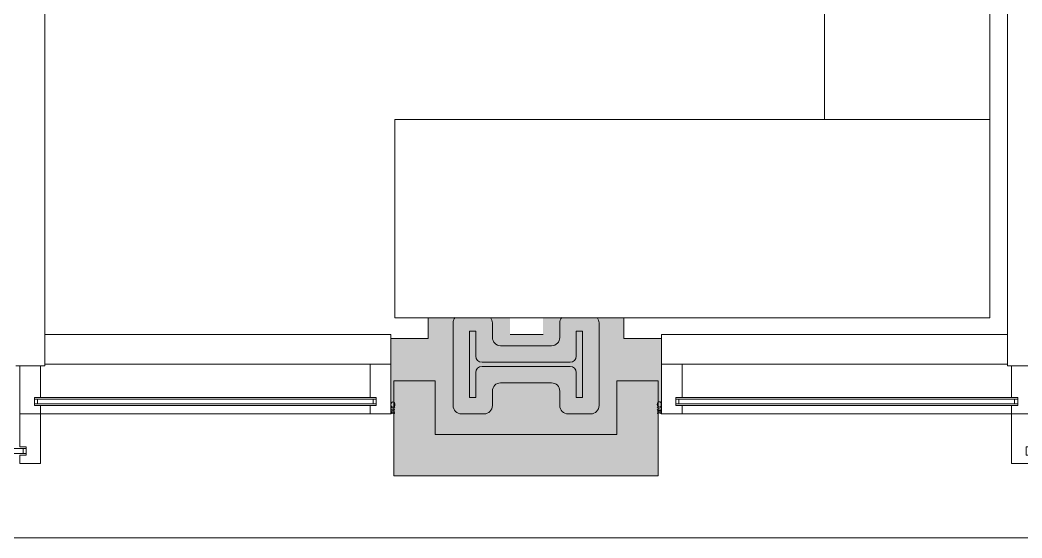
# Model space of a CAD drawing. Header units: inches. Extents: x 1 to 4637, y -664 to 702.
# Drawn here: x 2786.8 to 2908, y -663.6 to -601 of the extents above; entities that cross this region are included whole.
import ezdxf

# ---------------------------------------------------------------- set-up
doc = ezdxf.new("R2010")
doc.units = ezdxf.units.IN
doc.header["$MEASUREMENT"] = 0
for name, color, linetype, lineweight in [('A-WALL', 113, 'Continuous', 50), ('B-BASE', 7, 'Continuous', 9), ('I-FURN', 30, 'Continuous', 9), ('I-WALL', 2, 'Continuous', 9), ('NABCA_dwg', 8, 'Continuous', 9), ('NB-PART-GWB', 7, 'Continuous', 9), ('NB-ROD-SEAL', 7, 'Continuous', 9), ('NB-WALL-EXT', 7, 'Continuous', 9), ('NB-WIND-EXT', 7, 'Continuous', 9), ('NB-WIND-MULL', 7, 'Continuous', 9), ('NB-WIND-SILL', 7, 'Continuous', 9)]:
    doc.layers.add(name, color=color, linetype=linetype, lineweight=lineweight)

# ---------------------------------------------------------------- blocks, each defined once
blk = doc.blocks.new('Desk - Group 3 - No Side Chairs-V20-New Construction - Tel_Data_Elec Plan')
at = {"layer": 'I-FURN'}
for p, q in [((0, 48), (0, 72)), ((0, 72), (72, 72)), ((72, 72), (72, 48)), ((72, 48), (0, 48)), ((0, 48), (20, 48)), ((0, 0), (0, 48)), ((20, 48), (20, 0))]:
    blk.add_line(p, q, dxfattribs=at)
blk = doc.blocks.new('NABCA_dwg_MA-2900-8th-120718_dwg-2391440-New Construction - Test Fit Plan-2421454-New Construction - Tel_Data_Elec Plan')
at = {"layer": 'B-BASE'}
blk.add_hatch(color=256, dxfattribs=at).paths.add_polyline_path([(-6541.38, -3896.6), (-6537.21, -3896.6), (-6537.21, -3889.1), (-6536.84, -3889.1), (-6536.84, -3879.98), (-6541.38, -3879.98), (-6541.38, -3877.48), (-6551.15, -3877.48), (-6551.15, -3879.48), (-6555.15, -3879.48), (-6555.15, -3877.48), (-6565.04, -3877.48), (-6565.04, -3879.98), (-6569.59, -3879.98), (-6569.59, -3889.1), (-6569.21, -3889.1), (-6569.21, -3896.6), (-6551.15, -3896.6)], flags=0)
for p, q in [((-6562.04, -3888.1), (-6562.04, -3878.1)), ((-6557.29, -3878.1), (-6557.29, -3879.85)), ((-6549.13, -3879.85), (-6549.13, -3878.1)), ((-6544.38, -3878.1), (-6544.38, -3888.1)), ((-6556.29, -3880.85), (-6550.13, -3880.85)), ((-6558.54, -3882.85), (-6547.88, -3882.85)), ((-6547.88, -3883.35), (-6558.54, -3883.35)), ((-6550.13, -3885.35), (-6556.29, -3885.35)), ((-6557.29, -3886.35), (-6557.29, -3888.1)), ((-6549.13, -3888.1), (-6549.13, -3886.35)), ((-6612.7, -3887.3), (-6571.33, -3887.3)), ((-6612.7, -3887.9), (-6571.33, -3887.9)), ((-6611.95, -3887.1), (-6571.33, -3887.1)), ((-6611.95, -3888.1), (-6571.33, -3888.1)), ((-6494.46, -3887.1), (-6535.09, -3887.1)), ((-6493.71, -3887.3), (-6535.09, -3887.3)), ((-6493.71, -3887.9), (-6535.09, -3887.9)), ((-6494.46, -3888.1), (-6535.09, -3888.1)), ((-6558.29, -3889.1), (-6561.04, -3889.1)), ((-6545.38, -3889.1), (-6548.13, -3889.1)), ((-6672.7, -3893.3), (-6613.7, -3893.3)), ((-6672.7, -3893.9), (-6613.7, -3893.9))]:
    blk.add_line(p, q, dxfattribs=at)
at = {"layer": 'B-BASE', "flags": 128}
for points in [[(-5935.21, -3896.6), (-5935.21, -3904.1), (-8374.21, -3904.1), (-8374.21, -2881.08), (-8378.21, -2881.08), (-8378.21, -2538.1), (-5818.21, -2538.1), (-5818.21, -2548.1)], [(-6559.29, -3884.1), (-6559.29, -3887.1), (-6560.04, -3887.1), (-6560.04, -3879.1), (-6559.29, -3879.1), (-6559.29, -3882.1)], [(-6547.13, -3882.1), (-6547.13, -3879.1), (-6546.38, -3879.1), (-6546.38, -3887.1), (-6547.13, -3887.1), (-6547.13, -3884.1)]]:
    blk.add_lwpolyline(points, dxfattribs=at)
at = {"layer": 'B-BASE'}
for centre, radius, start, end in [((-6561.04, -3878.1), 1, 140.0661, 180), ((-6558.29, -3878.1), 1, 0, 39.9339), ((-6548.13, -3878.1), 1, 140.0661, 180), ((-6545.38, -3878.1), 1, 0, 39.9339), ((-6556.29, -3879.85), 1, 180, 270), ((-6550.13, -3879.85), 1, 270, 0), ((-6558.54, -3882.1), 0.75, 180, 270), ((-6547.88, -3882.1), 0.75, 270, 0), ((-6558.54, -3884.1), 0.75, 90, 180), ((-6547.88, -3884.1), 0.75, 0, 90), ((-6556.29, -3886.35), 1, 90, 180), ((-6550.13, -3886.35), 1, 0, 90), ((-6561.04, -3888.1), 1, 180, 270), ((-6558.29, -3888.1), 1, 270, 0), ((-6548.13, -3888.1), 1, 180, 270), ((-6545.38, -3888.1), 1, 270, 0)]:
    blk.add_arc(centre, radius, start, end, dxfattribs=at)
at = {"layer": 'NB-PART-GWB', "flags": 128}
for points in [[(-6569.59, -3884.1), (-6569.59, -3879.98), (-6565.04, -3879.98), (-6565.04, -3877.48)], [(-6541.38, -3877.48), (-6541.38, -3879.98), (-6536.84, -3879.98), (-6536.84, -3884.1)]]:
    blk.add_lwpolyline(points, dxfattribs=at)
at = {"layer": 'NB-ROD-SEAL'}
for centre, start, end in [((-6569.31, -3888.7), 56.6478, 129.9782), ((-6569.31, -3888.93), 56.6478, 129.9782), ((-6569.31, -3889.12), 56.6478, 129.9782), ((-6569.31, -3889.29), 56.6478, 129.9782), ((-6569.31, -3889.42), 56.6478, 129.9782), ((-6537.11, -3888.67), 50.0218, 123.3522), ((-6537.11, -3888.9), 50.0218, 123.3522), ((-6537.11, -3889.09), 50.0218, 123.3522), ((-6537.11, -3889.26), 50.0218, 123.3522), ((-6537.11, -3889.4), 50.0218, 123.3522)]:
    blk.add_arc(centre, 0.419, start, end, dxfattribs=at)
for centre in [(-6569.32, -3887.99), (-6537.09, -3887.96)]:
    blk.add_ellipse(centre, major_axis=(0, 0.333), ratio=0.724983, dxfattribs=at)
at = {"layer": 'NB-WALL-EXT', "flags": 128}
blk.add_lwpolyline([(-6569.21, -3896.6), (-6537.21, -3896.6), (-6537.21, -3885.1), (-6542.21, -3885.1), (-6542.21, -3891.6), (-6564.21, -3891.6), (-6564.21, -3885.1), (-6569.21, -3885.1)], close=True, dxfattribs=at)
at = {"layer": 'NB-WIND-EXT'}
for p, q in [((-6612.32, -3887.3), (-6612.32, -3887.9)), ((-6571.7, -3887.9), (-6571.7, -3887.3)), ((-6534.71, -3887.9), (-6534.71, -3887.3)), ((-6494.09, -3887.3), (-6494.09, -3887.9)), ((-6614.08, -3893.3), (-6614.08, -3893.9))]:
    blk.add_line(p, q, dxfattribs=at)
at = {"layer": 'NB-WIND-MULL', "flags": 128}
for points in [[(-6572.08, -3889.1), (-6572.08, -3888.1), (-6571.33, -3888.1), (-6571.33, -3887.1), (-6572.08, -3887.1), (-6572.08, -3883.1), (-6569.58, -3883.1), (-6569.58, -3889.1)], [(-6534.34, -3889.1), (-6534.34, -3888.1), (-6535.09, -3888.1), (-6535.09, -3887.1), (-6534.34, -3887.1), (-6534.34, -3883.1), (-6536.84, -3883.1), (-6536.84, -3889.1)], [(-6614.45, -3895.1), (-6614.45, -3894.1), (-6613.7, -3894.1), (-6613.7, -3893.1), (-6614.45, -3893.1), (-6614.45, -3889.1), (-6611.95, -3889.1), (-6611.95, -3895.1)], [(-6491.96, -3895.1), (-6491.96, -3894.1), (-6492.71, -3894.1), (-6492.71, -3893.1), (-6491.96, -3893.1), (-6491.96, -3889.1), (-6494.46, -3889.1), (-6494.46, -3895.1)]]:
    blk.add_lwpolyline(points, close=True, dxfattribs=at)
for points in [[(-6614.45, -3883.29), (-6614.45, -3889.1), (-6611.95, -3889.1)], [(-6611.95, -3889.1), (-6611.95, -3888.1), (-6612.7, -3888.1), (-6612.7, -3887.1), (-6611.95, -3887.1), (-6611.95, -3883.29)], [(-6494.46, -3889.1), (-6494.46, -3888.1), (-6493.71, -3888.1), (-6493.71, -3887.1), (-6494.46, -3887.1), (-6494.46, -3883.29)], [(-6491.96, -3883.29), (-6491.96, -3889.1), (-6494.46, -3889.1)]]:
    blk.add_lwpolyline(points, dxfattribs=at)
at = {"layer": 'NB-WIND-SILL'}
for p, q in [((-6611.46, -3883.1), (-6572.08, -3883.1)), ((-6534.34, -3883.1), (-6494.96, -3883.1)), ((-6611.95, -3889.1), (-6572.08, -3889.1)), ((-6494.46, -3889.1), (-6534.34, -3889.1))]:
    blk.add_line(p, q, dxfattribs=at)
at = {"layer": 'NB-WIND-SILL', "flags": 128}
for points in [[(-6569.58, -3879.98), (-6569.58, -3879.48), (-6611.46, -3879.48)], [(-6494.96, -3879.48), (-6536.84, -3879.48), (-6536.84, -3879.98)]]:
    blk.add_lwpolyline(points, dxfattribs=at)
blk = doc.blocks.new('NABCA_dwg-2391440-New Construction - Tel_Data_Elec Plan')
at = {"layer": 'A-WALL', "color": 250, "lineweight": 20}
blk.add_line((3547.33, -638.98), (3551.33, -638.98), dxfattribs=at)
blk.add_blockref('NABCA_dwg_MA-2900-8th-120718_dwg-2391440-New Construction - Test Fit Plan-2421454-New Construction - Tel_Data_Elec Plan', (10102.48, 3240.5))

msp = doc.modelspace()

# ---------------------------------------------------------------- linework, layer by layer
at = {"layer": 'I-WALL', "color": 250, "lineweight": 20}
for p, q in [((2789.79, -642.79), (2789.79, -494.73)), ((2906.29, -494.73), (2906.29, -642.79)), ((2786.29, -642.79), (2789.79, -642.79)), ((2906.29, -642.79), (2909.79, -642.79))]:
    msp.add_line(p, q, dxfattribs=at)

# ---------------------------------------------------------------- block references
at = {"layer": 'I-FURN', "rotation": 180}
msp.add_blockref('Desk - Group 3 - No Side Chairs-V20-New Construction - Tel_Data_Elec Plan', (2904.15, -564.98), dxfattribs=at)
at = {"layer": 'NABCA_dwg', "color": 7}
msp.add_blockref('NABCA_dwg-2391440-New Construction - Tel_Data_Elec Plan', (-701.24, 0), dxfattribs=at)

doc.saveas('drawing.dxf')
